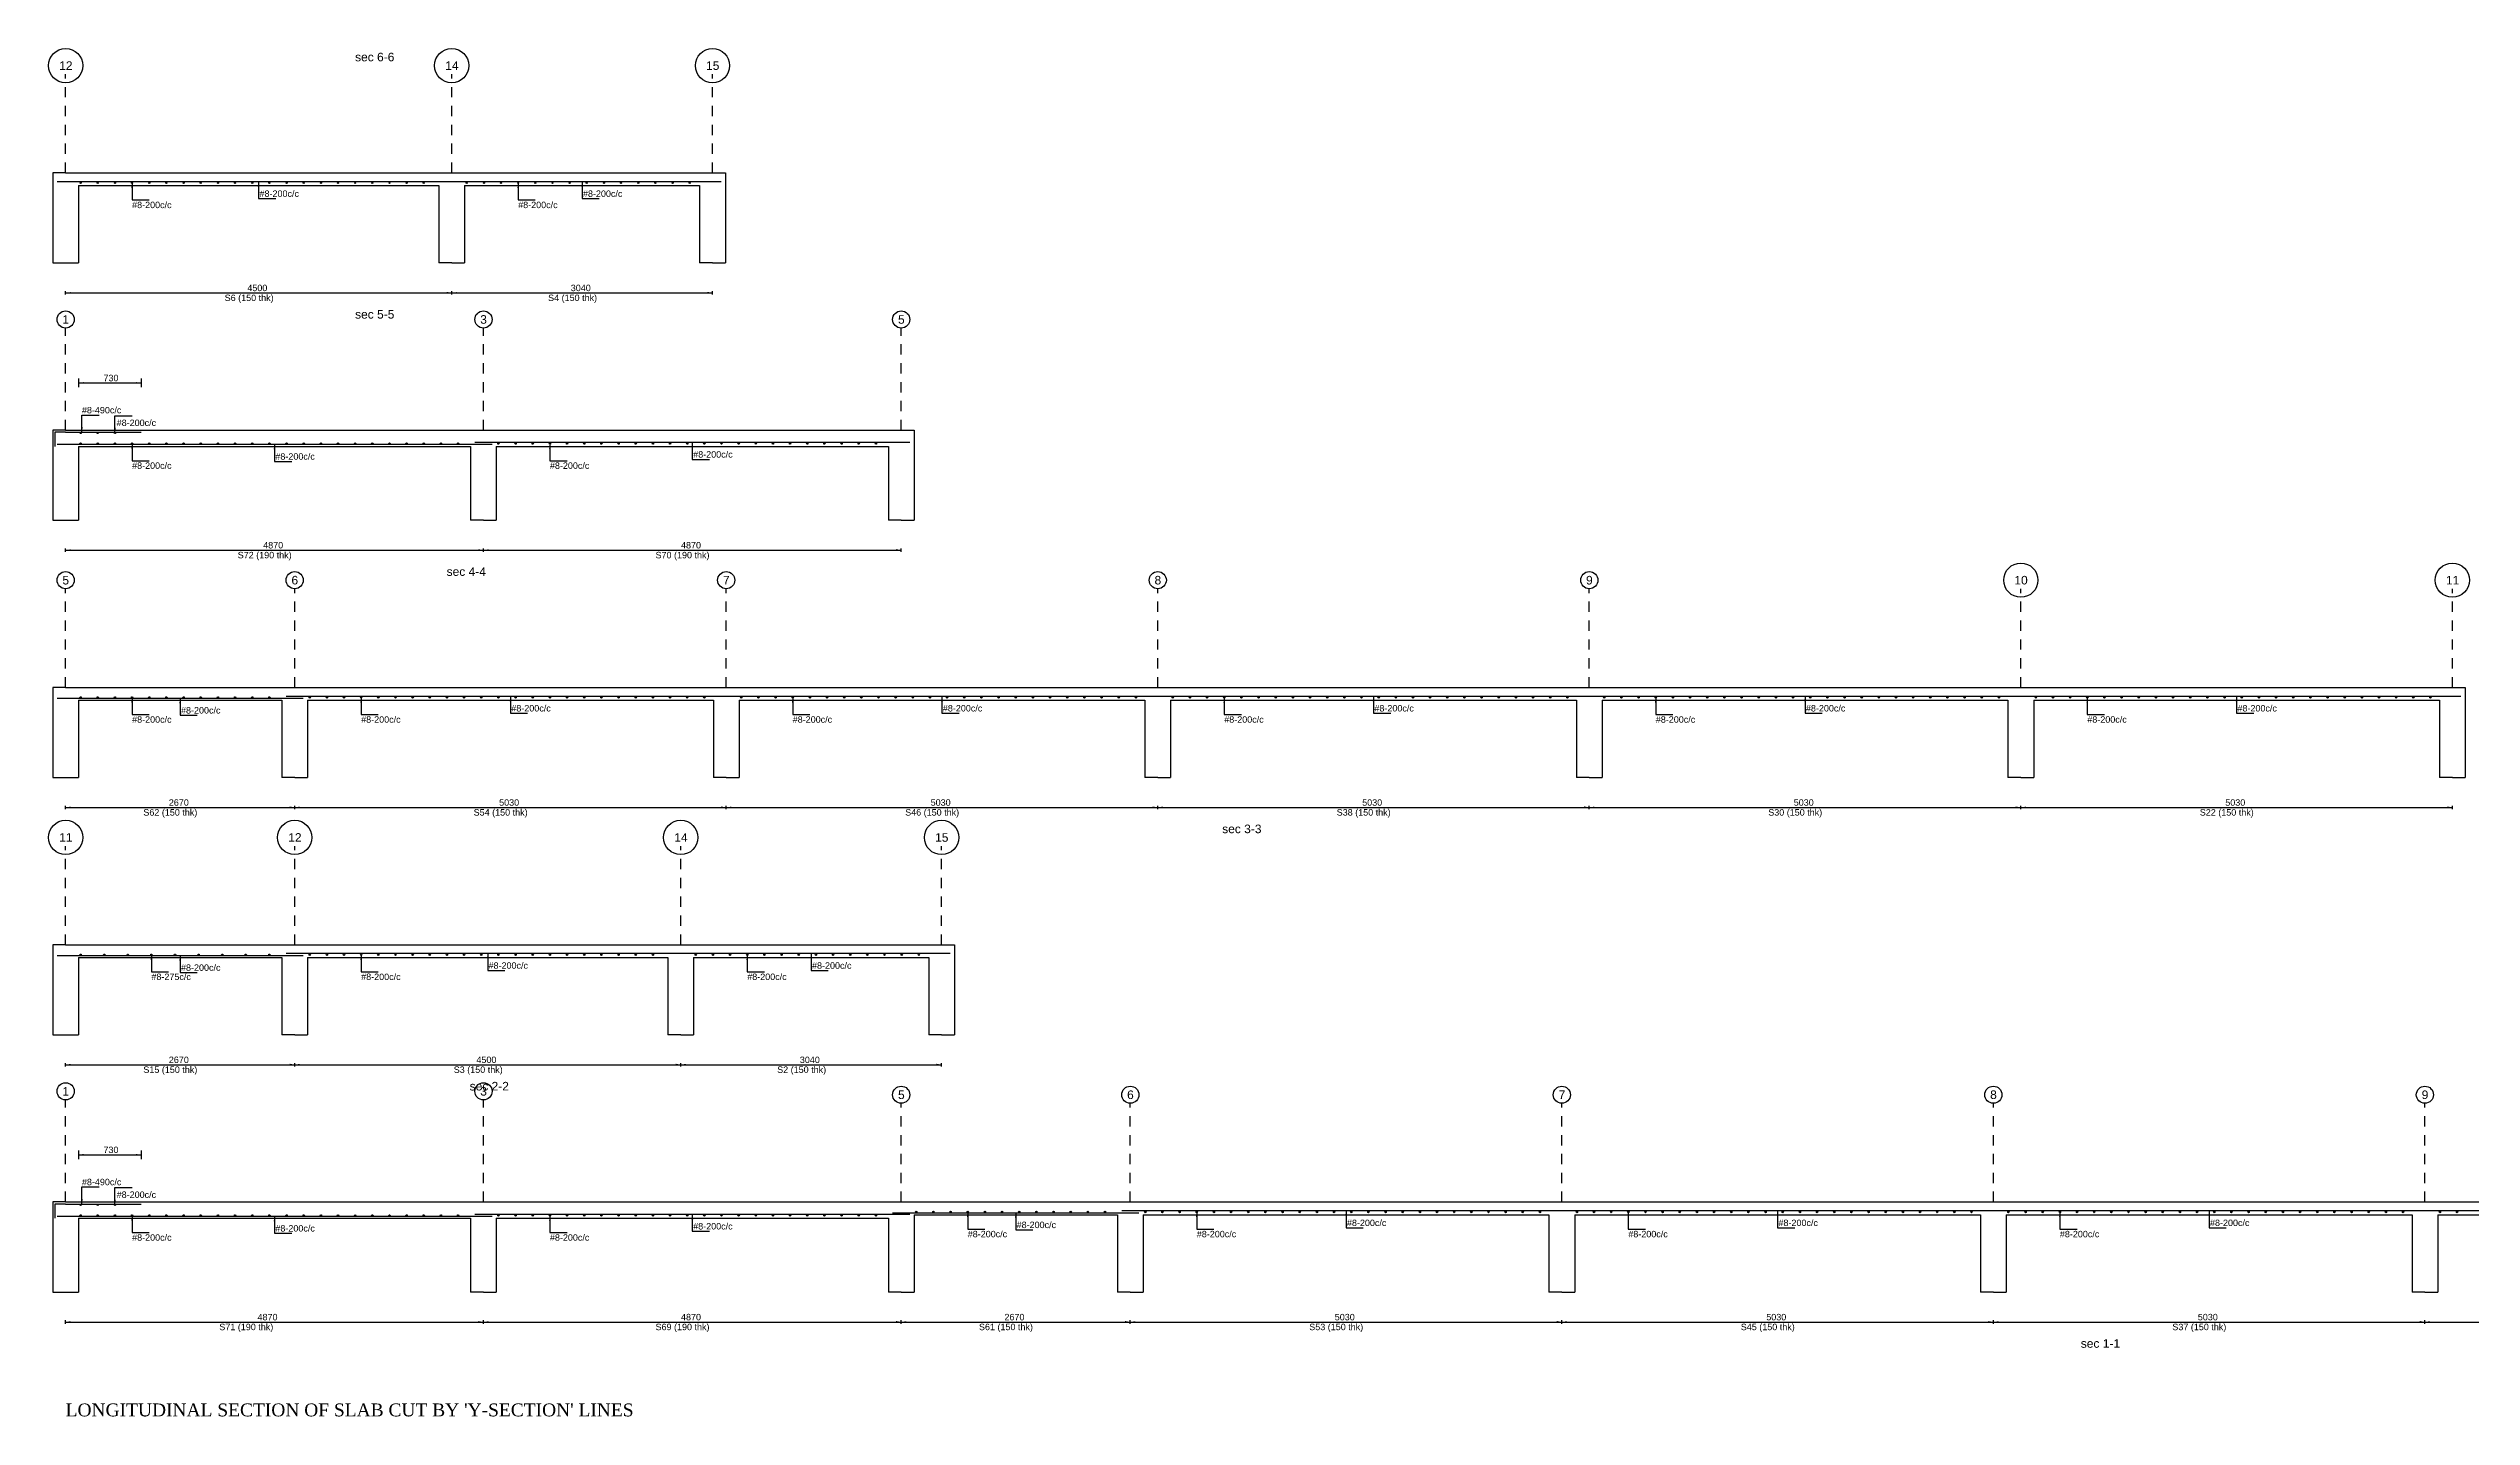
# Model space of a CAD drawing. Extents: x 0 to 119, y -5 to 121.
# Drawn here: x 70.36 to 98.6, y 60.38 to 76.33 of the extents above; entities that cross this region are included whole.
import ezdxf

# ---------------------------------------------------------------- set-up
doc = ezdxf.new("R2010")
doc.units = 0
doc.linetypes.add('ACAD_ISO02W100', pattern=[15, 12, -3])
for name, color, linetype in [('Axisline', 7, 'CONTINUOUS'), ('Axisline_Name', 1, 'CONTINUOUS'), ('Longsection', 2, 'CONTINUOUS'), ('Section_Name', 1, 'CONTINUOUS'), ('Slab_Bottom_Steel_X', 1, 'CONTINUOUS'), ('Slab_Bottom_Steel_Y', 3, 'CONTINUOUS'), ('Slab_ID', 4, 'CONTINUOUS'), ('Slab_Top_Steel_D', 3, 'CONTINUOUS'), ('Slab_Top_Steel_U', 1, 'CONTINUOUS'), ('Span_Dim', 7, 'CONTINUOUS'), ('span_line', 7, 'CONTINUOUS'), ('Steel_Length', 7, 'CONTINUOUS'), ('Title', 6, 'CONTINUOUS')]:
    doc.layers.add(name, color=color, linetype=linetype)
doc.styles.add('STRUDS_Arial', font='ARIAL.TTF', dxfattribs={"height": 0.04})
doc.styles.add('STRUDS_Georgia', font='GEORGIA.TTF', dxfattribs={"height": 0.04})

msp = doc.modelspace()

# ---------------------------------------------------------------- linework, layer by layer
at = {"layer": 'Axisline', "linetype": 'ACAD_ISO02W100', "ltscale": 0.01}
for p, q in [((70.558, 74.88), (70.558, 76.03)), ((75.058, 74.88), (75.058, 76.03)), ((78.098, 74.88), (78.098, 76.03)), ((70.558, 71.88), (70.558, 73.07)), ((75.428, 71.88), (75.428, 73.07)), ((80.298, 71.88), (80.298, 73.07)), ((70.558, 68.88), (70.558, 70.03)), ((73.228, 68.88), (73.228, 70.03)), ((78.258, 68.88), (78.258, 70.03)), ((83.288, 68.88), (83.288, 70.03)), ((88.318, 68.88), (88.318, 70.03)), ((93.348, 68.88), (93.348, 70.03)), ((98.378, 68.88), (98.378, 70.03)), ((70.558, 65.88), (70.558, 67.03)), ((73.228, 65.88), (73.228, 67.03)), ((77.728, 65.88), (77.728, 67.03)), ((80.768, 65.88), (80.768, 67.03)), ((70.558, 62.88), (70.558, 64.07)), ((75.428, 62.88), (75.428, 64.07)), ((80.298, 62.88), (80.298, 64.03)), ((82.968, 62.88), (82.968, 64.03)), ((87.998, 62.88), (87.998, 64.03)), ((93.028, 62.88), (93.028, 64.03)), ((98.058, 62.88), (98.058, 64.03))]:
    msp.add_line(p, q, dxfattribs=at)
at = {"layer": 'Axisline'}
for centre, radius in [((70.558, 76.13), 0.2), ((75.058, 76.13), 0.2), ((78.098, 76.13), 0.2), ((70.558, 73.17), 0.1), ((75.428, 73.17), 0.1), ((80.298, 73.17), 0.1), ((93.348, 70.13), 0.2), ((98.378, 70.13), 0.2), ((70.558, 70.13), 0.1), ((73.228, 70.13), 0.1), ((78.258, 70.13), 0.1), ((83.288, 70.13), 0.1), ((88.318, 70.13), 0.1), ((70.558, 67.13), 0.2), ((73.228, 67.13), 0.2), ((77.728, 67.13), 0.2), ((80.768, 67.13), 0.2), ((70.558, 64.17), 0.1), ((75.428, 64.17), 0.1), ((80.298, 64.13), 0.1), ((82.968, 64.13), 0.1), ((87.998, 64.13), 0.1), ((93.028, 64.13), 0.1), ((98.058, 64.13), 0.1)]:
    msp.add_circle(centre, radius, dxfattribs=at)
at = {"layer": 'Longsection'}
for p, q in [((70.558, 74.88), (70.408, 74.88)), ((70.408, 74.88), (70.408, 73.83)), ((70.558, 74.88), (75.058, 74.88)), ((75.058, 74.88), (78.098, 74.88)), ((78.098, 74.88), (78.248, 74.88)), ((78.248, 74.88), (78.248, 73.83)), ((70.708, 74.73), (74.908, 74.73)), ((70.708, 74.73), (70.708, 73.83)), ((74.908, 74.73), (74.908, 73.83)), ((75.208, 74.73), (77.948, 74.73)), ((75.208, 74.73), (75.208, 73.83)), ((77.948, 74.73), (77.948, 73.83)), ((70.408, 73.83), (70.558, 73.83)), ((70.558, 73.83), (70.708, 73.83)), ((75.058, 73.83), (74.908, 73.83)), ((75.058, 73.83), (75.208, 73.83)), ((78.098, 73.83), (77.948, 73.83)), ((78.098, 73.83), (78.248, 73.83)), ((70.558, 71.88), (70.408, 71.88)), ((70.408, 71.88), (70.408, 70.83)), ((70.558, 71.88), (75.428, 71.88)), ((75.428, 71.88), (80.298, 71.88)), ((80.298, 71.88), (80.448, 71.88)), ((80.448, 71.88), (80.448, 70.83)), ((70.708, 71.69), (75.278, 71.69)), ((70.708, 71.69), (70.708, 70.83)), ((75.278, 71.69), (75.278, 70.83)), ((75.578, 71.69), (80.148, 71.69)), ((75.578, 71.69), (75.578, 70.83)), ((80.148, 71.69), (80.148, 70.83)), ((70.408, 70.83), (70.558, 70.83)), ((70.558, 70.83), (70.708, 70.83)), ((75.428, 70.83), (75.278, 70.83)), ((75.428, 70.83), (75.578, 70.83)), ((80.298, 70.83), (80.148, 70.83)), ((80.298, 70.83), (80.448, 70.83)), ((70.558, 68.88), (70.408, 68.88)), ((70.408, 68.88), (70.408, 67.83)), ((70.558, 68.88), (73.228, 68.88)), ((70.708, 68.73), (73.078, 68.73)), ((70.708, 68.73), (70.708, 67.83)), ((73.078, 68.73), (73.078, 67.83)), ((73.228, 68.88), (78.258, 68.88)), ((73.378, 68.73), (78.108, 68.73)), ((73.378, 68.73), (73.378, 67.83)), ((78.108, 68.73), (78.108, 67.83)), ((78.258, 68.88), (83.288, 68.88)), ((78.408, 68.73), (83.138, 68.73)), ((78.408, 68.73), (78.408, 67.83)), ((83.138, 68.73), (83.138, 67.83)), ((83.288, 68.88), (88.318, 68.88)), ((83.438, 68.73), (88.168, 68.73)), ((83.438, 68.73), (83.438, 67.83)), ((88.168, 68.73), (88.168, 67.83)), ((88.318, 68.88), (93.348, 68.88)), ((88.468, 68.73), (93.198, 68.73)), ((88.468, 68.73), (88.468, 67.83)), ((93.198, 68.73), (93.198, 67.83)), ((93.348, 68.88), (98.378, 68.88)), ((93.498, 68.73), (98.228, 68.73)), ((93.498, 68.73), (93.498, 67.83)), ((98.228, 68.73), (98.228, 67.83)), ((98.378, 68.88), (98.528, 68.88)), ((98.528, 68.88), (98.528, 67.83)), ((70.408, 67.83), (70.558, 67.83)), ((70.558, 67.83), (70.708, 67.83)), ((73.228, 67.83), (73.078, 67.83)), ((73.228, 67.83), (73.378, 67.83)), ((78.258, 67.83), (78.108, 67.83)), ((78.258, 67.83), (78.408, 67.83)), ((83.288, 67.83), (83.138, 67.83)), ((83.288, 67.83), (83.438, 67.83)), ((88.318, 67.83), (88.168, 67.83)), ((88.318, 67.83), (88.468, 67.83)), ((93.348, 67.83), (93.198, 67.83)), ((93.348, 67.83), (93.498, 67.83)), ((98.378, 67.83), (98.228, 67.83)), ((98.378, 67.83), (98.528, 67.83)), ((70.558, 65.88), (70.408, 65.88)), ((70.408, 65.88), (70.408, 64.83)), ((70.558, 65.88), (73.228, 65.88)), ((73.228, 65.88), (77.728, 65.88)), ((77.728, 65.88), (80.768, 65.88)), ((80.768, 65.88), (80.918, 65.88)), ((80.918, 65.88), (80.918, 64.83)), ((70.708, 65.73), (73.078, 65.73)), ((70.708, 65.73), (70.708, 64.83)), ((73.078, 65.73), (73.078, 64.83)), ((73.378, 65.73), (77.578, 65.73)), ((73.378, 65.73), (73.378, 64.83)), ((77.578, 65.73), (77.578, 64.83)), ((77.878, 65.73), (80.618, 65.73)), ((77.878, 65.73), (77.878, 64.83)), ((80.618, 65.73), (80.618, 64.83)), ((70.408, 64.83), (70.558, 64.83)), ((70.558, 64.83), (70.708, 64.83)), ((73.228, 64.83), (73.078, 64.83)), ((73.228, 64.83), (73.378, 64.83)), ((77.728, 64.83), (77.578, 64.83)), ((77.728, 64.83), (77.878, 64.83)), ((80.768, 64.83), (80.618, 64.83)), ((80.768, 64.83), (80.918, 64.83)), ((70.558, 62.88), (70.408, 62.88)), ((70.408, 62.88), (70.408, 61.83)), ((70.558, 62.88), (75.428, 62.88)), ((75.428, 62.88), (80.298, 62.88)), ((80.298, 62.88), (82.968, 62.88)), ((80.448, 62.73), (82.818, 62.73)), ((80.448, 62.73), (80.448, 61.83)), ((82.818, 62.73), (82.818, 61.83)), ((82.968, 62.88), (87.998, 62.88)), ((83.118, 62.73), (87.848, 62.73)), ((83.118, 62.73), (83.118, 61.83)), ((87.848, 62.73), (87.848, 61.83)), ((87.998, 62.88), (93.028, 62.88)), ((88.148, 62.73), (92.878, 62.73)), ((88.148, 62.73), (88.148, 61.83)), ((92.878, 62.73), (92.878, 61.83)), ((93.028, 62.88), (98.058, 62.88)), ((93.178, 62.73), (97.908, 62.73)), ((93.178, 62.73), (93.178, 61.83)), ((97.908, 62.73), (97.908, 61.83)), ((98.058, 62.88), (103.088, 62.88)), ((98.208, 62.73), (102.938, 62.73)), ((98.208, 62.73), (98.208, 61.83)), ((70.708, 62.69), (75.278, 62.69)), ((70.708, 62.69), (70.708, 61.83)), ((75.278, 62.69), (75.278, 61.83)), ((75.578, 62.69), (80.148, 62.69)), ((75.578, 62.69), (75.578, 61.83)), ((80.148, 62.69), (80.148, 61.83)), ((70.408, 61.83), (70.558, 61.83)), ((70.558, 61.83), (70.708, 61.83)), ((75.428, 61.83), (75.278, 61.83)), ((75.428, 61.83), (75.578, 61.83)), ((80.298, 61.83), (80.148, 61.83)), ((80.298, 61.83), (80.448, 61.83)), ((82.968, 61.83), (82.818, 61.83)), ((82.968, 61.83), (83.118, 61.83)), ((87.998, 61.83), (87.848, 61.83)), ((87.998, 61.83), (88.148, 61.83)), ((93.028, 61.83), (92.878, 61.83)), ((93.028, 61.83), (93.178, 61.83)), ((98.058, 61.83), (97.908, 61.83)), ((98.058, 61.83), (98.208, 61.83))]:
    msp.add_line(p, q, dxfattribs=at)
at = {"layer": 'Slab_Bottom_Steel_X'}
for p, q in [((71.333, 74.763), (71.333, 74.563)), ((71.333, 74.563), (71.533, 74.563)), ((75.833, 74.763), (75.833, 74.563)), ((75.833, 74.563), (76.033, 74.563)), ((71.333, 71.723), (71.333, 71.523)), ((71.333, 71.523), (71.533, 71.523)), ((76.203, 71.723), (76.203, 71.523)), ((76.203, 71.523), (76.403, 71.523)), ((71.333, 68.763), (71.333, 68.563)), ((74.003, 68.763), (74.003, 68.563)), ((79.033, 68.763), (79.033, 68.563)), ((84.063, 68.763), (84.063, 68.563)), ((89.093, 68.763), (89.093, 68.563)), ((94.123, 68.763), (94.123, 68.563)), ((71.333, 68.563), (71.533, 68.563)), ((74.003, 68.563), (74.203, 68.563)), ((79.033, 68.563), (79.233, 68.563)), ((84.063, 68.563), (84.263, 68.563)), ((89.093, 68.563), (89.293, 68.563)), ((94.123, 68.563), (94.323, 68.563)), ((71.558, 65.763), (71.558, 65.563)), ((71.558, 65.563), (71.758, 65.563)), ((74.003, 65.763), (74.003, 65.563)), ((74.003, 65.563), (74.203, 65.563)), ((78.503, 65.763), (78.503, 65.563)), ((78.503, 65.563), (78.703, 65.563)), ((71.333, 62.723), (71.333, 62.523)), ((76.203, 62.723), (76.203, 62.523)), ((81.073, 62.763), (81.073, 62.563)), ((83.743, 62.763), (83.743, 62.563)), ((88.773, 62.763), (88.773, 62.563)), ((93.803, 62.763), (93.803, 62.563)), ((71.333, 62.523), (71.533, 62.523)), ((76.203, 62.523), (76.403, 62.523)), ((81.073, 62.563), (81.273, 62.563)), ((83.743, 62.563), (83.943, 62.563)), ((88.773, 62.563), (88.973, 62.563)), ((93.803, 62.563), (94.003, 62.563))]:
    msp.add_line(p, q, dxfattribs=at)
for centre in [(70.733, 74.763), (70.933, 74.763), (71.133, 74.763), (71.333, 74.763), (71.533, 74.763), (71.733, 74.763), (71.933, 74.763), (72.133, 74.763), (72.333, 74.763), (72.533, 74.763), (72.733, 74.763), (72.933, 74.763), (73.133, 74.763), (73.333, 74.763), (73.533, 74.763), (73.733, 74.763), (73.933, 74.763), (74.133, 74.763), (74.333, 74.763), (74.533, 74.763), (74.733, 74.763), (75.233, 74.763), (75.433, 74.763), (75.633, 74.763), (75.833, 74.763), (76.033, 74.763), (76.233, 74.763), (76.433, 74.763), (76.633, 74.763), (76.833, 74.763), (77.033, 74.763), (77.233, 74.763), (77.433, 74.763), (77.633, 74.763), (77.833, 74.763), (70.733, 71.723), (70.933, 71.723), (71.133, 71.723), (71.333, 71.723), (71.533, 71.723), (71.733, 71.723), (71.933, 71.723), (72.133, 71.723), (72.333, 71.723), (72.533, 71.723), (72.733, 71.723), (72.933, 71.723), (73.133, 71.723), (73.333, 71.723), (73.533, 71.723), (73.733, 71.723), (73.933, 71.723), (74.133, 71.723), (74.333, 71.723), (74.533, 71.723), (74.733, 71.723), (74.933, 71.723), (75.1329, 71.723), (75.603, 71.723), (75.803, 71.723), (76.003, 71.723), (76.203, 71.723), (76.403, 71.723), (76.603, 71.723), (76.803, 71.723), (77.003, 71.723), (77.203, 71.723), (77.403, 71.723), (77.603, 71.723), (77.803, 71.723), (78.003, 71.723), (78.203, 71.723), (78.403, 71.723), (78.603, 71.723), (78.803, 71.723), (79.003, 71.723), (79.203, 71.723), (79.403, 71.723), (79.603, 71.723), (79.8029, 71.723), (80.0029, 71.723), (70.733, 68.763), (70.933, 68.763), (71.133, 68.763), (71.333, 68.763), (71.533, 68.763), (71.733, 68.763), (71.933, 68.763), (72.133, 68.763), (72.333, 68.763), (72.533, 68.763), (72.733, 68.763), (72.933, 68.763), (73.403, 68.763), (73.603, 68.763), (73.803, 68.763), (74.003, 68.763), (74.203, 68.763), (74.403, 68.763), (74.603, 68.763), (74.803, 68.763), (75.003, 68.763), (75.203, 68.763), (75.403, 68.763), (75.603, 68.763), (75.803, 68.763), (76.003, 68.763), (76.203, 68.763), (76.403, 68.763), (76.603, 68.763), (76.803, 68.763), (77.003, 68.763), (77.203, 68.763), (77.403, 68.763), (77.603, 68.763), (77.8029, 68.763), (78.0029, 68.763), (78.433, 68.763), (78.633, 68.763), (78.833, 68.763), (79.033, 68.763), (79.233, 68.763), (79.433, 68.763), (79.633, 68.763), (79.833, 68.763), (80.033, 68.763), (80.233, 68.763), (80.433, 68.763), (80.633, 68.763), (80.833, 68.763), (81.033, 68.763), (81.233, 68.763), (81.433, 68.763), (81.633, 68.763), (81.833, 68.763), (82.033, 68.763), (82.233, 68.763), (82.433, 68.763), (82.6329, 68.763), (82.8329, 68.763), (83.0329, 68.763), (83.463, 68.763), (83.663, 68.763), (83.863, 68.763), (84.063, 68.763), (84.263, 68.763), (84.463, 68.763), (84.663, 68.763), (84.863, 68.763), (85.063, 68.763), (85.263, 68.763), (85.463, 68.763), (85.663, 68.763), (85.863, 68.763), (86.063, 68.763), (86.263, 68.763), (86.463, 68.763), (86.663, 68.763), (86.863, 68.763), (87.063, 68.763), (87.263, 68.763), (87.463, 68.763), (87.663, 68.763), (87.863, 68.763), (88.063, 68.763), (88.493, 68.763), (88.693, 68.763), (88.893, 68.763), (89.093, 68.763), (89.293, 68.763), (89.493, 68.763), (89.693, 68.763), (89.893, 68.763), (90.093, 68.763), (90.293, 68.763), (90.493, 68.763), (90.693, 68.763), (90.893, 68.763), (91.093, 68.763), (91.293, 68.763), (91.493, 68.763), (91.693, 68.763), (91.893, 68.763), (92.093, 68.763), (92.293, 68.763), (92.493, 68.763), (92.693, 68.763), (92.893, 68.763), (93.0929, 68.763), (93.523, 68.763), (93.723, 68.763), (93.923, 68.763), (94.123, 68.763), (94.323, 68.763), (94.523, 68.763), (94.723, 68.763), (94.923, 68.763), (95.123, 68.763), (95.323, 68.763), (95.523, 68.763), (95.723, 68.763), (95.923, 68.763), (96.123, 68.763), (96.323, 68.763), (96.523, 68.763), (96.723, 68.763), (96.923, 68.763), (97.123, 68.763), (97.323, 68.763), (97.523, 68.763), (97.723, 68.763), (97.923, 68.763), (98.1229, 68.763), (70.733, 65.763), (71.008, 65.763), (71.283, 65.763), (71.558, 65.763), (71.833, 65.763), (72.108, 65.763), (72.383, 65.763), (72.658, 65.763), (72.933, 65.763), (73.403, 65.763), (73.603, 65.763), (73.803, 65.763), (74.003, 65.763), (74.203, 65.763), (74.403, 65.763), (74.603, 65.763), (74.803, 65.763), (75.003, 65.763), (75.203, 65.763), (75.403, 65.763), (75.603, 65.763), (75.803, 65.763), (76.003, 65.763), (76.203, 65.763), (76.403, 65.763), (76.603, 65.763), (76.803, 65.763), (77.003, 65.763), (77.203, 65.763), (77.403, 65.763), (77.903, 65.763), (78.103, 65.763), (78.303, 65.763), (78.503, 65.763), (78.703, 65.763), (78.903, 65.763), (79.103, 65.763), (79.303, 65.763), (79.503, 65.763), (79.703, 65.763), (79.903, 65.763), (80.103, 65.763), (80.303, 65.763), (80.503, 65.763), (70.733, 62.723), (70.933, 62.723), (71.133, 62.723), (71.333, 62.723), (71.533, 62.723), (71.733, 62.723), (71.933, 62.723), (72.133, 62.723), (72.333, 62.723), (72.533, 62.723), (72.733, 62.723), (72.933, 62.723), (73.133, 62.723), (73.333, 62.723), (73.533, 62.723), (73.733, 62.723), (73.933, 62.723), (74.133, 62.723), (74.333, 62.723), (74.533, 62.723), (74.733, 62.723), (74.933, 62.723), (75.1329, 62.723), (75.603, 62.723), (75.803, 62.723), (76.003, 62.723), (76.203, 62.723), (76.403, 62.723), (76.603, 62.723), (76.803, 62.723), (77.003, 62.723), (77.203, 62.723), (77.403, 62.723), (77.603, 62.723), (77.803, 62.723), (78.003, 62.723), (78.203, 62.723), (78.403, 62.723), (78.603, 62.723), (78.803, 62.723), (79.003, 62.723), (79.203, 62.723), (79.403, 62.723), (79.603, 62.723), (79.8029, 62.723), (80.0029, 62.723), (80.473, 62.763), (80.673, 62.763), (80.873, 62.763), (81.073, 62.763), (81.273, 62.763), (81.473, 62.763), (81.673, 62.763), (81.873, 62.763), (82.073, 62.763), (82.273, 62.763), (82.473, 62.763), (82.673, 62.763), (83.143, 62.763), (83.343, 62.763), (83.543, 62.763), (83.743, 62.763), (83.943, 62.763), (84.143, 62.763), (84.343, 62.763), (84.543, 62.763), (84.743, 62.763), (84.943, 62.763), (85.143, 62.763), (85.343, 62.763), (85.543, 62.763), (85.743, 62.763), (85.943, 62.763), (86.143, 62.763), (86.343, 62.763), (86.543, 62.763), (86.743, 62.763), (86.943, 62.763), (87.143, 62.763), (87.3429, 62.763), (87.5429, 62.763), (87.7429, 62.763), (88.173, 62.763), (88.373, 62.763), (88.573, 62.763), (88.773, 62.763), (88.973, 62.763), (89.173, 62.763), (89.373, 62.763), (89.573, 62.763), (89.773, 62.763), (89.973, 62.763), (90.173, 62.763), (90.373, 62.763), (90.573, 62.763), (90.773, 62.763), (90.973, 62.763), (91.173, 62.763), (91.373, 62.763), (91.573, 62.763), (91.773, 62.763), (91.973, 62.763), (92.173, 62.763), (92.3729, 62.763), (92.5729, 62.763), (92.7729, 62.763), (93.203, 62.763), (93.403, 62.763), (93.603, 62.763), (93.803, 62.763), (94.003, 62.763), (94.203, 62.763), (94.403, 62.763), (94.603, 62.763), (94.803, 62.763), (95.003, 62.763), (95.203, 62.763), (95.403, 62.763), (95.603, 62.763), (95.803, 62.763), (96.003, 62.763), (96.203, 62.763), (96.403, 62.763), (96.603, 62.763), (96.803, 62.763), (97.003, 62.763), (97.203, 62.763), (97.403, 62.763), (97.603, 62.763), (97.8029, 62.763), (98.233, 62.763), (98.433, 62.763)]:
    msp.add_circle(centre, 0.008, dxfattribs=at)
for points in [[(71.333, 74.763), (71.323, 74.703), (71.333, 74.763), (71.343, 74.703)], [(75.833, 74.763), (75.823, 74.703), (75.833, 74.763), (75.843, 74.703)], [(71.333, 71.723), (71.323, 71.663), (71.333, 71.723), (71.343, 71.663)], [(76.203, 71.723), (76.193, 71.663), (76.203, 71.723), (76.213, 71.663)], [(71.333, 68.763), (71.323, 68.703), (71.333, 68.763), (71.343, 68.703)], [(74.003, 68.763), (73.993, 68.703), (74.003, 68.763), (74.013, 68.703)], [(79.033, 68.763), (79.023, 68.703), (79.033, 68.763), (79.043, 68.703)], [(84.063, 68.763), (84.053, 68.703), (84.063, 68.763), (84.073, 68.703)], [(89.093, 68.763), (89.083, 68.703), (89.093, 68.763), (89.103, 68.703)], [(94.123, 68.763), (94.113, 68.703), (94.123, 68.763), (94.133, 68.703)], [(71.558, 65.763), (71.548, 65.703), (71.558, 65.763), (71.568, 65.703)], [(74.003, 65.763), (73.993, 65.703), (74.003, 65.763), (74.013, 65.703)], [(78.503, 65.763), (78.493, 65.703), (78.503, 65.763), (78.513, 65.703)], [(71.333, 62.723), (71.323, 62.663), (71.333, 62.723), (71.343, 62.663)], [(76.203, 62.723), (76.193, 62.663), (76.203, 62.723), (76.213, 62.663)], [(81.073, 62.763), (81.063, 62.703), (81.073, 62.763), (81.083, 62.703)], [(83.743, 62.763), (83.733, 62.703), (83.743, 62.763), (83.753, 62.703)], [(88.773, 62.763), (88.763, 62.703), (88.773, 62.763), (88.783, 62.703)], [(93.803, 62.763), (93.793, 62.703), (93.803, 62.763), (93.813, 62.703)]]:
    msp.add_solid(points, dxfattribs=at)
at = {"layer": 'Slab_Bottom_Steel_Y'}
for p, q in [((70.458, 74.779), (75.158, 74.779)), ((72.808, 74.779), (72.808, 74.579)), ((72.808, 74.579), (73.008, 74.579)), ((74.958, 74.779), (78.198, 74.779)), ((76.578, 74.779), (76.578, 74.579)), ((76.578, 74.579), (76.778, 74.579)), ((75.328, 71.739), (80.398, 71.739)), ((77.863, 71.739), (77.863, 71.539)), ((70.458, 71.715), (75.528, 71.715)), ((72.993, 71.715), (72.993, 71.515)), ((72.993, 71.515), (73.193, 71.515)), ((77.863, 71.539), (78.063, 71.539)), ((70.458, 68.755), (73.328, 68.755)), ((71.893, 68.755), (71.893, 68.555)), ((73.128, 68.779), (78.358, 68.779)), ((75.743, 68.779), (75.743, 68.579)), ((78.158, 68.779), (83.388, 68.779)), ((80.773, 68.779), (80.773, 68.579)), ((83.188, 68.779), (88.418, 68.779)), ((85.803, 68.779), (85.803, 68.579)), ((88.218, 68.779), (93.448, 68.779)), ((90.833, 68.779), (90.833, 68.579)), ((93.248, 68.779), (98.478, 68.779)), ((95.863, 68.779), (95.863, 68.579)), ((71.893, 68.555), (72.093, 68.555)), ((75.743, 68.579), (75.943, 68.579)), ((80.773, 68.579), (80.973, 68.579)), ((85.803, 68.579), (86.003, 68.579)), ((90.833, 68.579), (91.033, 68.579)), ((95.863, 68.579), (96.063, 68.579)), ((70.458, 65.755), (73.328, 65.755)), ((71.893, 65.755), (71.893, 65.555)), ((71.893, 65.555), (72.093, 65.555)), ((73.128, 65.779), (77.828, 65.779)), ((75.478, 65.779), (75.478, 65.579)), ((75.478, 65.579), (75.678, 65.579)), ((77.628, 65.779), (80.868, 65.779)), ((79.248, 65.779), (79.248, 65.579)), ((79.248, 65.579), (79.448, 65.579)), ((70.458, 62.715), (75.528, 62.715)), ((72.993, 62.715), (72.993, 62.515)), ((75.328, 62.739), (80.398, 62.739)), ((77.863, 62.739), (77.863, 62.539)), ((80.198, 62.755), (83.068, 62.755)), ((81.633, 62.755), (81.633, 62.555)), ((82.868, 62.779), (88.098, 62.779)), ((85.483, 62.779), (85.483, 62.579)), ((87.898, 62.779), (93.128, 62.779)), ((90.513, 62.779), (90.513, 62.579)), ((92.928, 62.779), (98.158, 62.779)), ((95.543, 62.779), (95.543, 62.579)), ((97.958, 62.779), (103.188, 62.779)), ((72.993, 62.515), (73.193, 62.515)), ((77.863, 62.539), (78.063, 62.539)), ((81.633, 62.555), (81.833, 62.555)), ((85.483, 62.579), (85.683, 62.579)), ((90.513, 62.579), (90.713, 62.579)), ((95.543, 62.579), (95.743, 62.579))]:
    msp.add_line(p, q, dxfattribs=at)
for points in [[(72.808, 74.779), (72.798, 74.719), (72.808, 74.779), (72.818, 74.719)], [(76.578, 74.779), (76.568, 74.719), (76.578, 74.779), (76.588, 74.719)], [(77.863, 71.739), (77.853, 71.679), (77.863, 71.739), (77.873, 71.679)], [(72.993, 71.715), (72.983, 71.655), (72.993, 71.715), (73.003, 71.655)], [(71.893, 68.755), (71.883, 68.695), (71.893, 68.755), (71.903, 68.695)], [(75.743, 68.779), (75.733, 68.719), (75.743, 68.779), (75.753, 68.719)], [(80.773, 68.779), (80.763, 68.719), (80.773, 68.779), (80.783, 68.719)], [(85.803, 68.779), (85.793, 68.719), (85.803, 68.779), (85.813, 68.719)], [(90.833, 68.779), (90.823, 68.719), (90.833, 68.779), (90.843, 68.719)], [(95.863, 68.779), (95.853, 68.719), (95.863, 68.779), (95.873, 68.719)], [(71.893, 65.755), (71.883, 65.695), (71.893, 65.755), (71.903, 65.695)], [(75.478, 65.779), (75.468, 65.719), (75.478, 65.779), (75.488, 65.719)], [(79.248, 65.779), (79.238, 65.719), (79.248, 65.779), (79.258, 65.719)], [(72.993, 62.715), (72.983, 62.655), (72.993, 62.715), (73.003, 62.655)], [(77.863, 62.739), (77.853, 62.679), (77.863, 62.739), (77.873, 62.679)], [(81.633, 62.755), (81.623, 62.695), (81.633, 62.755), (81.643, 62.695)], [(85.483, 62.779), (85.473, 62.719), (85.483, 62.779), (85.493, 62.719)], [(90.513, 62.779), (90.503, 62.719), (90.513, 62.779), (90.523, 62.719)], [(95.543, 62.779), (95.533, 62.719), (95.543, 62.779), (95.553, 62.719)]]:
    msp.add_solid(points, dxfattribs=at)
at = {"layer": 'Slab_Top_Steel_D'}
for p, q in [((71.133, 71.847), (71.133, 72.047)), ((71.133, 72.047), (71.333, 72.047)), ((71.133, 62.847), (71.133, 63.047)), ((71.133, 63.047), (71.333, 63.047))]:
    msp.add_line(p, q, dxfattribs=at)
for centre in [(70.733, 71.847), (70.933, 71.847), (71.133, 71.847), (70.733, 62.847), (70.933, 62.847), (71.133, 62.847)]:
    msp.add_circle(centre, 0.008, dxfattribs=at)
for points in [[(71.133, 71.847), (71.123, 71.907), (71.133, 71.847), (71.143, 71.907)], [(71.133, 62.847), (71.123, 62.907), (71.133, 62.847), (71.143, 62.907)]]:
    msp.add_solid(points, dxfattribs=at)
at = {"layer": 'Slab_Top_Steel_U'}
for p, q in [((70.748, 71.855), (70.748, 72.055)), ((70.748, 72.055), (70.948, 72.055)), ((70.558, 71.855), (70.433, 71.855)), ((70.433, 71.855), (70.433, 71.69)), ((70.558, 71.855), (71.4385, 71.855)), ((70.748, 62.855), (70.748, 63.055)), ((70.748, 63.055), (70.948, 63.055)), ((70.558, 62.855), (70.433, 62.855)), ((70.433, 62.855), (70.433, 62.69)), ((70.558, 62.855), (71.4385, 62.855))]:
    msp.add_line(p, q, dxfattribs=at)
for points in [[(70.748, 71.855), (70.738, 71.915), (70.748, 71.855), (70.758, 71.915)], [(70.748, 62.855), (70.738, 62.915), (70.748, 62.855), (70.758, 62.915)]]:
    msp.add_solid(points, dxfattribs=at)
at = {"layer": 'Span_Line'}
for p, q in [((70.558, 73.46), (70.558, 73.5)), ((70.558, 73.48), (75.058, 73.48)), ((75.058, 73.46), (75.058, 73.5)), ((75.058, 73.46), (75.058, 73.5)), ((75.058, 73.48), (78.098, 73.48)), ((78.098, 73.46), (78.098, 73.5)), ((70.558, 70.46), (70.558, 70.5)), ((70.558, 70.48), (75.428, 70.48)), ((75.428, 70.46), (75.428, 70.5)), ((75.428, 70.46), (75.428, 70.5)), ((75.428, 70.48), (80.298, 70.48)), ((80.298, 70.46), (80.298, 70.5)), ((70.558, 67.46), (70.558, 67.5)), ((70.558, 67.48), (73.228, 67.48)), ((73.228, 67.46), (73.228, 67.5)), ((73.228, 67.46), (73.228, 67.5)), ((73.228, 67.48), (78.258, 67.48)), ((78.258, 67.46), (78.258, 67.5)), ((78.258, 67.46), (78.258, 67.5)), ((78.258, 67.48), (83.288, 67.48)), ((83.288, 67.46), (83.288, 67.5)), ((83.288, 67.46), (83.288, 67.5)), ((83.288, 67.48), (88.318, 67.48)), ((88.318, 67.46), (88.318, 67.5)), ((88.318, 67.46), (88.318, 67.5)), ((88.318, 67.48), (93.348, 67.48)), ((93.348, 67.46), (93.348, 67.5)), ((93.348, 67.46), (93.348, 67.5)), ((93.348, 67.48), (98.378, 67.48)), ((98.378, 67.46), (98.378, 67.5)), ((70.558, 64.46), (70.558, 64.5)), ((70.558, 64.48), (73.228, 64.48)), ((73.228, 64.46), (73.228, 64.5)), ((73.228, 64.46), (73.228, 64.5)), ((73.228, 64.48), (77.728, 64.48)), ((77.728, 64.46), (77.728, 64.5)), ((77.728, 64.46), (77.728, 64.5)), ((77.728, 64.48), (80.768, 64.48)), ((80.768, 64.46), (80.768, 64.5)), ((70.558, 61.46), (70.558, 61.5)), ((70.558, 61.48), (75.428, 61.48)), ((75.428, 61.46), (75.428, 61.5)), ((75.428, 61.46), (75.428, 61.5)), ((75.428, 61.48), (80.298, 61.48)), ((80.298, 61.46), (80.298, 61.5)), ((80.298, 61.46), (80.298, 61.5)), ((80.298, 61.48), (82.968, 61.48)), ((82.968, 61.46), (82.968, 61.5)), ((82.968, 61.46), (82.968, 61.5)), ((82.968, 61.48), (87.998, 61.48)), ((87.998, 61.46), (87.998, 61.5)), ((87.998, 61.46), (87.998, 61.5)), ((87.998, 61.48), (93.028, 61.48)), ((93.028, 61.46), (93.028, 61.5)), ((93.028, 61.46), (93.028, 61.5)), ((93.028, 61.48), (98.058, 61.48)), ((98.058, 61.46), (98.058, 61.5)), ((98.058, 61.46), (98.058, 61.5)), ((98.058, 61.48), (103.088, 61.48))]:
    msp.add_line(p, q, dxfattribs=at)
for points in [[(70.558, 73.48), (70.618, 73.49), (70.558, 73.48), (70.618, 73.47)], [(75.058, 73.48), (74.998, 73.492), (75.058, 73.48), (74.998, 73.47)], [(75.058, 73.48), (75.118, 73.49), (75.058, 73.48), (75.118, 73.47)], [(78.098, 73.48), (78.038, 73.492), (78.098, 73.48), (78.038, 73.47)], [(70.558, 70.48), (70.618, 70.49), (70.558, 70.48), (70.618, 70.47)], [(75.428, 70.48), (75.368, 70.492), (75.428, 70.48), (75.368, 70.47)], [(75.428, 70.48), (75.488, 70.49), (75.428, 70.48), (75.488, 70.47)], [(80.298, 70.48), (80.238, 70.492), (80.298, 70.48), (80.238, 70.47)], [(70.558, 67.48), (70.618, 67.49), (70.558, 67.48), (70.618, 67.47)], [(73.228, 67.48), (73.168, 67.492), (73.228, 67.48), (73.168, 67.47)], [(73.228, 67.48), (73.288, 67.49), (73.228, 67.48), (73.288, 67.47)], [(78.258, 67.48), (78.198, 67.492), (78.258, 67.48), (78.198, 67.47)], [(78.258, 67.48), (78.318, 67.49), (78.258, 67.48), (78.318, 67.47)], [(83.288, 67.48), (83.228, 67.492), (83.288, 67.48), (83.228, 67.47)], [(83.288, 67.48), (83.348, 67.49), (83.288, 67.48), (83.348, 67.47)], [(88.318, 67.48), (88.258, 67.492), (88.318, 67.48), (88.258, 67.47)], [(88.318, 67.48), (88.378, 67.49), (88.318, 67.48), (88.378, 67.47)], [(93.348, 67.48), (93.288, 67.492), (93.348, 67.48), (93.288, 67.47)], [(93.348, 67.48), (93.408, 67.49), (93.348, 67.48), (93.408, 67.47)], [(98.378, 67.48), (98.318, 67.492), (98.378, 67.48), (98.318, 67.47)], [(70.558, 64.48), (70.618, 64.49), (70.558, 64.48), (70.618, 64.47)], [(73.228, 64.48), (73.168, 64.492), (73.228, 64.48), (73.168, 64.47)], [(73.228, 64.48), (73.288, 64.49), (73.228, 64.48), (73.288, 64.47)], [(77.728, 64.48), (77.668, 64.492), (77.728, 64.48), (77.668, 64.47)], [(77.728, 64.48), (77.788, 64.49), (77.728, 64.48), (77.788, 64.47)], [(80.768, 64.48), (80.708, 64.492), (80.768, 64.48), (80.708, 64.47)], [(70.558, 61.48), (70.618, 61.49), (70.558, 61.48), (70.618, 61.47)], [(75.428, 61.48), (75.368, 61.492), (75.428, 61.48), (75.368, 61.47)], [(75.428, 61.48), (75.488, 61.49), (75.428, 61.48), (75.488, 61.47)], [(80.298, 61.48), (80.238, 61.492), (80.298, 61.48), (80.238, 61.47)], [(80.298, 61.48), (80.358, 61.49), (80.298, 61.48), (80.358, 61.47)], [(82.968, 61.48), (82.908, 61.492), (82.968, 61.48), (82.908, 61.47)], [(82.968, 61.48), (83.028, 61.49), (82.968, 61.48), (83.028, 61.47)], [(87.998, 61.48), (87.938, 61.492), (87.998, 61.48), (87.938, 61.47)], [(87.998, 61.48), (88.058, 61.49), (87.998, 61.48), (88.058, 61.47)], [(93.028, 61.48), (92.968, 61.492), (93.028, 61.48), (92.968, 61.47)], [(93.028, 61.48), (93.088, 61.49), (93.028, 61.48), (93.088, 61.47)], [(98.058, 61.48), (97.998, 61.492), (98.058, 61.48), (97.998, 61.47)], [(98.058, 61.48), (98.118, 61.49), (98.058, 61.48), (98.118, 61.47)]]:
    msp.add_solid(points, dxfattribs=at)
at = {"layer": 'Steel_Length'}
for p, q in [((70.708, 72.48), (70.708, 72.38)), ((70.708, 72.43), (71.4385, 72.43)), ((71.4385, 72.48), (71.4385, 72.38)), ((70.708, 63.48), (70.708, 63.38)), ((70.708, 63.43), (71.4385, 63.43)), ((71.4385, 63.48), (71.4385, 63.38))]:
    msp.add_line(p, q, dxfattribs=at)
for points in [[(70.708, 72.43), (70.768, 72.44), (70.708, 72.43), (70.768, 72.42)], [(71.4385, 72.43), (71.3785, 72.44), (71.4385, 72.43), (71.3785, 72.42)], [(70.708, 63.43), (70.768, 63.44), (70.708, 63.43), (70.768, 63.42)], [(71.4385, 63.43), (71.3785, 63.44), (71.4385, 63.43), (71.3785, 63.42)]]:
    msp.add_solid(points, dxfattribs=at)

# ---------------------------------------------------------------- texts
at = {"layer": 'Axisline_Name', "style": 'STRUDS_Arial'}
for s, p in [('12', (70.483, 76.08)), ('14', (74.983, 76.08)), ('15', (78.023, 76.08)), ('1', (70.5205, 73.12)), ('3', (75.3905, 73.12)), ('5', (80.2605, 73.12)), ('5', (70.5205, 70.08)), ('6', (73.1905, 70.08)), ('7', (78.2205, 70.08)), ('8', (83.2505, 70.08)), ('9', (88.2805, 70.08)), ('10', (93.273, 70.08)), ('11', (98.303, 70.08)), ('11', (70.483, 67.08)), ('12', (73.153, 67.08)), ('14', (77.653, 67.08)), ('15', (80.693, 67.08)), ('1', (70.5205, 64.12)), ('3', (75.3905, 64.12)), ('5', (80.2605, 64.08)), ('6', (82.9305, 64.08)), ('7', (87.9605, 64.08)), ('8', (92.9905, 64.08)), ('9', (98.0205, 64.08))]:
    msp.add_text(s, height=0.1, dxfattribs=at).set_placement(p)
at = {"layer": 'Section_name', "style": 'STRUDS_Arial'}
for s, p in [('sec 6-6', (73.932, 76.18)), ('sec 5-5', (73.932, 73.18)), ('sec 4-4', (74.999, 70.18)), ('sec 3-3', (84.039, 67.18)), ('sec 2-2', (75.267, 64.18)), ('sec 1-1', (94.047, 61.18))]:
    msp.add_text(s, height=0.1, dxfattribs=at).set_placement(p)
at = {"layer": 'Slab_Bottom_Steel_X', "style": 'STRUDS_Arial'}
for s, p in [('#8-200c/c', (71.333, 74.468)), ('#8-200c/c', (75.833, 74.468)), ('#8-200c/c', (71.333, 71.428)), ('#8-200c/c', (76.203, 71.428)), ('#8-200c/c', (71.333, 68.468)), ('#8-200c/c', (74.003, 68.468)), ('#8-200c/c', (79.033, 68.468)), ('#8-200c/c', (84.063, 68.468)), ('#8-200c/c', (89.093, 68.468)), ('#8-200c/c', (94.123, 68.468)), ('#8-275c/c', (71.558, 65.468)), ('#8-200c/c', (74.003, 65.468)), ('#8-200c/c', (78.503, 65.468)), ('#8-200c/c', (71.333, 62.428)), ('#8-200c/c', (76.203, 62.428)), ('#8-200c/c', (81.073, 62.468)), ('#8-200c/c', (83.743, 62.468)), ('#8-200c/c', (88.773, 62.468)), ('#8-200c/c', (93.803, 62.468))]:
    msp.add_text(s, height=0.075, dxfattribs=at).set_placement(p)
at = {"layer": 'Slab_Bottom_Steel_Y', "style": 'STRUDS_Arial'}
for p in [(72.818, 74.599), (76.588, 74.599), (73.003, 71.535), (77.873, 71.559), (71.903, 68.575), (75.753, 68.599), (80.783, 68.599), (85.813, 68.599), (90.843, 68.599), (95.873, 68.599), (71.903, 65.575), (75.488, 65.599), (79.258, 65.599), (73.003, 62.535), (77.873, 62.559), (81.643, 62.575), (85.493, 62.599), (90.523, 62.599), (95.553, 62.599)]:
    msp.add_text('#8-200c/c', height=0.075, dxfattribs=at).set_placement(p)
at = {"layer": 'Slab_ID', "style": 'STRUDS_Arial'}
for s, p in [('S6 (150 thk)', (72.412, 73.385)), ('S4 (150 thk)', (76.182, 73.385)), ('S72 (190 thk)', (72.564, 70.385)), ('S70 (190 thk)', (77.434, 70.385)), ('S62 (150 thk)', (71.464, 67.385)), ('S54 (150 thk)', (75.314, 67.385)), ('S46 (150 thk)', (80.344, 67.385)), ('S38 (150 thk)', (85.374, 67.385)), ('S30 (150 thk)', (90.404, 67.385)), ('S22 (150 thk)', (95.434, 67.385)), ('S15 (150 thk)', (71.464, 64.385)), ('S3 (150 thk)', (75.082, 64.385)), ('S2 (150 thk)', (78.852, 64.385)), ('S71 (190 thk)', (72.3495, 61.385)), ('S69 (190 thk)', (77.434, 61.385)), ('S61 (150 thk)', (81.204, 61.385)), ('S53 (150 thk)', (85.054, 61.385)), ('S45 (150 thk)', (90.084, 61.385)), ('S37 (150 thk)', (95.114, 61.385))]:
    msp.add_text(s, height=0.075, dxfattribs=at).set_placement(p)
at = {"layer": 'Slab_Top_Steel_D', "style": 'STRUDS_Arial'}
for p in [(71.153, 71.927), (71.153, 62.927)]:
    msp.add_text('#8-200c/c', height=0.075, dxfattribs=at).set_placement(p)
at = {"layer": 'Slab_Top_Steel_U', "style": 'STRUDS_Arial'}
for p in [(70.748, 72.075), (70.748, 63.075)]:
    msp.add_text('#8-490c/c', height=0.075, dxfattribs=at).set_placement(p)
at = {"layer": 'Span_Dim', "style": 'STRUDS_Arial'}
for s, p in [('4500', (72.676, 73.5)), ('3040', (76.446, 73.5)), ('4870', (72.861, 70.5)), ('4870', (77.731, 70.5)), ('2670', (71.761, 67.5)), ('5030', (75.611, 67.5)), ('5030', (80.641, 67.5)), ('5030', (85.671, 67.5)), ('5030', (90.701, 67.5)), ('5030', (95.731, 67.5)), ('2670', (71.761, 64.5)), ('4500', (75.346, 64.5)), ('3040', (79.116, 64.5)), ('4870', (72.795, 61.5)), ('4870', (77.731, 61.5)), ('2670', (81.501, 61.5)), ('5030', (85.351, 61.5)), ('5030', (90.381, 61.5)), ('5030', (95.411, 61.5))]:
    msp.add_text(s, height=0.075, dxfattribs=at).set_placement(p)
at = {"layer": 'Steel_Length', "style": 'STRUDS_Arial'}
for p in [(70.999, 72.45), (70.999, 63.45)]:
    msp.add_text('730', height=0.075, dxfattribs=at).set_placement(p)
at = {"layer": 'Title', "style": 'STRUDS_Georgia'}
msp.add_text("LONGITUDINAL SECTION OF SLAB CUT BY 'Y-SECTION' LINES", height=0.15, dxfattribs=at).set_placement((70.558, 60.38))

doc.saveas('drawing.dxf')
